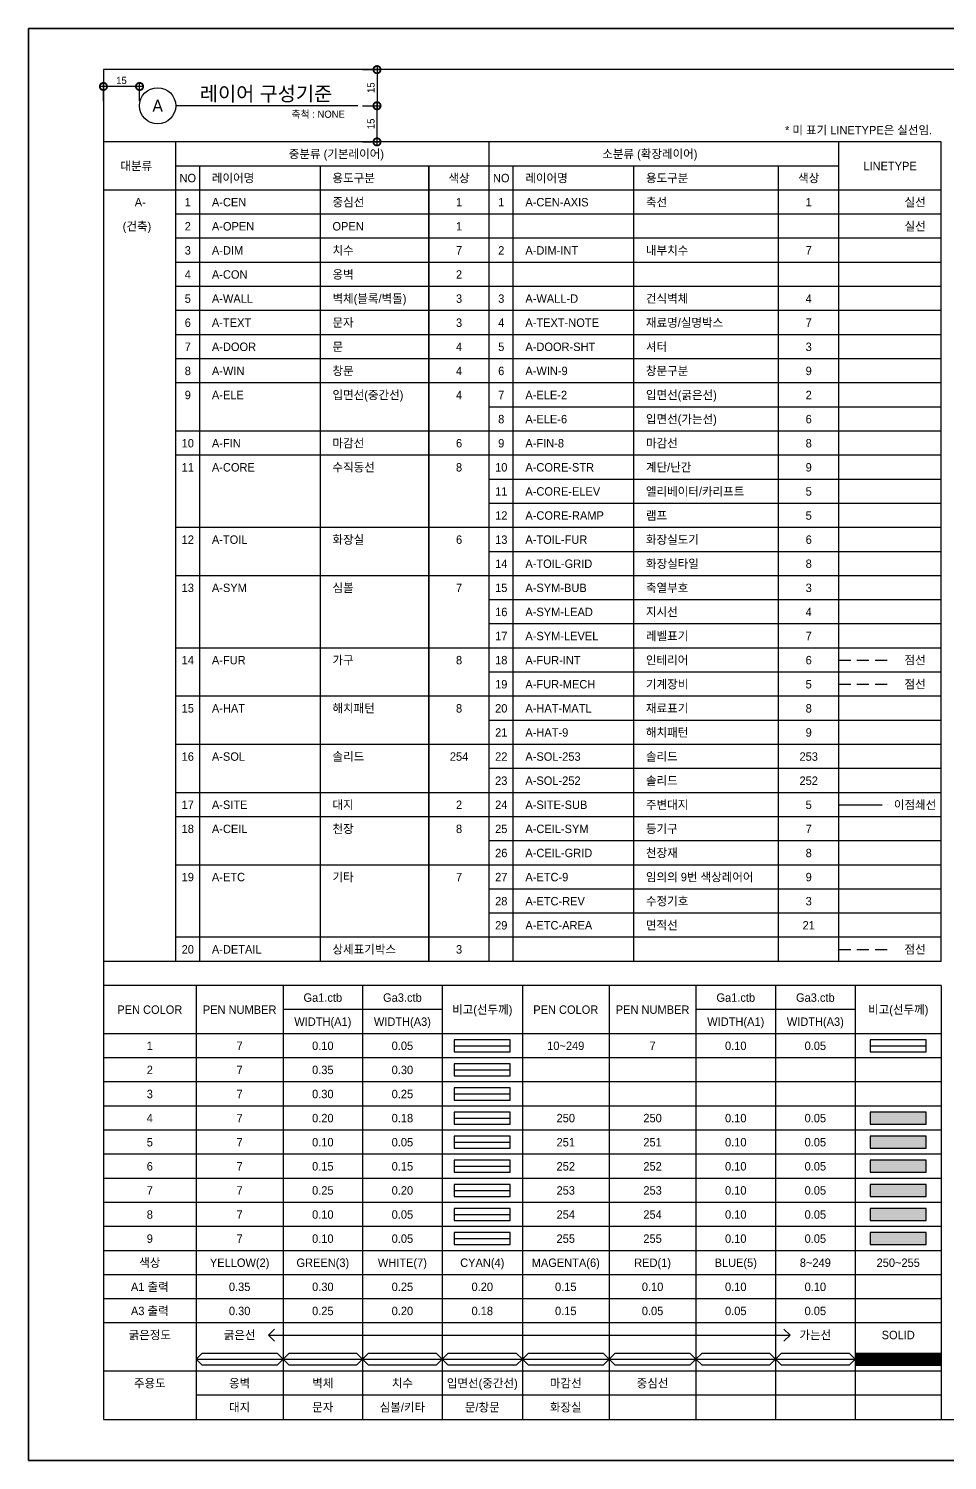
# Model space of a CAD drawing. Extents: x -430745 to 210250, y -41033 to 148500.
# Drawn here: x -84100 to -46000, y 0 to 59400 of the extents above; entities that cross this region are included whole.
import ezdxf
from ezdxf.enums import TextEntityAlignment as Align

# ---------------------------------------------------------------- set-up
doc = ezdxf.new("R2010")
doc.units = 0
doc.header["$LTSCALE"] = 250
doc.header["$MEASUREMENT"] = 0
doc.linetypes.add('ACAD_ISO05W100', pattern=[33, 24, -3, 0, -3, 0, -3])
doc.linetypes.add('ghid', pattern=[3, 2, -1])
doc.layers.get('0').update_dxf_attribs({"linetype": 'CONTINUOUS'})
doc.layers.get('Defpoints').update_dxf_attribs({"linetype": 'CONTINUOUS'})
for name, color, linetype in [('A-CEIL', 8, 'CONTINUOUS'), ('A-CEIL-GRID', 8, 'CONTINUOUS'), ('A-CEIL-SYM', 7, 'CONTINUOUS'), ('A-CEN', 1, 'CONTINUOUS'), ('A-CON', 2, 'CONTINUOUS'), ('A-CORE', 8, 'CONTINUOUS'), ('A-CORE-ELEV', 5, 'CONTINUOUS'), ('A-CORE-RAMP', 5, 'CONTINUOUS'), ('A-CORE-STR', 9, 'CONTINUOUS'), ('A-DETAIL', 3, 'ghid'), ('A-DIM', 7, 'CONTINUOUS'), ('A-DIM-INT', 7, 'CONTINUOUS'), ('A-DOOR', 4, 'CONTINUOUS'), ('A-DOOR-SHT', 3, 'CONTINUOUS'), ('A-ELE', 4, 'CONTINUOUS'), ('A-ELE-2', 2, 'CONTINUOUS'), ('A-ELE-6', 6, 'CONTINUOUS'), ('A-ETC', 7, 'CONTINUOUS'), ('A-ETC-9', 9, 'CONTINUOUS'), ('A-ETC-AREA', 21, 'CONTINUOUS'), ('A-ETC-REV', 3, 'CONTINUOUS'), ('A-FIN', 6, 'CONTINUOUS'), ('A-FIN-8', 8, 'CONTINUOUS'), ('A-FUR', 8, 'CONTINUOUS'), ('A-FUR-INT', 6, 'ghid'), ('A-FUR-MECH', 5, 'ghid'), ('A-HAT', 8, 'CONTINUOUS'), ('A-HAT-9', 9, 'CONTINUOUS'), ('A-HAT-MATL', 8, 'CONTINUOUS'), ('A-OPEN', 1, 'CONTINUOUS'), ('A-SITE', 2, 'ACAD_ISO05W100'), ('A-SITE-SUB', 5, 'CONTINUOUS'), ('A-SOL', 254, 'CONTINUOUS'), ('A-SOL-252', 252, 'CONTINUOUS'), ('A-SOL-253', 253, 'CONTINUOUS'), ('A-SYM', 7, 'CONTINUOUS'), ('A-SYM-BUB', 3, 'CONTINUOUS'), ('A-SYM-LEAD', 4, 'CONTINUOUS'), ('A-SYM-LEVEL', 7, 'CONTINUOUS'), ('A-TEXT', 3, 'CONTINUOUS'), ('A-TEXT-NOTE', 7, 'CONTINUOUS'), ('A-TOIL', 6, 'CONTINUOUS'), ('A-TOIL-FUR', 6, 'CONTINUOUS'), ('A-TOIL-GRID', 8, 'CONTINUOUS'), ('A-WALL', 3, 'CONTINUOUS'), ('A-WALL-D', 4, 'CONTINUOUS'), ('A-WIN', 4, 'CONTINUOUS'), ('A-WIN-9', 9, 'CONTINUOUS')]:
    doc.layers.add(name, color=color, linetype=linetype)
doc.layers.add('A-CEN-AXIS', color=1, linetype='CONTINUOUS', plot=False)
doc.layers.add('NOPLOT', color=193, linetype='CONTINUOUS', plot=False)
doc.styles.add('Gdim', font='')
doc.styles.add('Gtx', font='')
doc.styles.get('Gdim').set_extended_font_data('Dotum')
doc.styles.get('Gtx').set_extended_font_data('Dotum')
doc.dimstyles.new('Gdim100', dxfattribs={"dimscale": 100, "dimtxt": 3, "dimasz": 6, "dimexe": 1.5, "dimexo": 2, "dimgap": 1, "dimtad": 1, "dimdec": 0, "dimzin": 0, "dimdsep": 46, "dimtxsty": 'Gdim', "dimblk": 'DOTSMALL', "dimcen": 1.5, "dimdle": 1.5, "dimclrd": 1, "dimclre": 1, "dimclrt": 256, "dimazin": 0, "dimtfac": 1, "dimtdec": 0, "dimtix": 1, "dimtmove": 2, "dimatfit": 3, "dimldrblk": 'DOTSMALL', "dimfxl": 1.5, "dimtolj": 1, "dimtzin": 0, "dimlwd": -1, "dimlwe": -1, "dimarcsym": 0})

# ---------------------------------------------------------------- blocks, each defined once
blk = doc.blocks.new('_DotSmall')
at = {"color": 0, "linetype": 'ByBlock', "const_width": 0.5}
blk.add_lwpolyline([(-0.0625, 0, 1), (0.0625, 0, 1)], format="xyb", close=True, dxfattribs=at)
blk = doc.blocks.new('*D304')
at = {"layer": 'A-DIM', "color": 1, "transparency": 16777216}
for p, q in [((-81000, 56400), (-81000, 57150)), ((-79500, 56400), (-79500, 57150)), ((-79350, 57000), (-81150, 57000))]:
    blk.add_line(p, q, dxfattribs=at)
at = {"layer": 'Defpoints', "color": 0, "transparency": 16777216}
for p in [(-81000, 57000), (-81000, 56200), (-79500, 56200)]:
    blk.add_point(p, dxfattribs=at)
at = {"layer": 'A-DIM', "color": 1, "transparency": 16777216, "xscale": 600, "yscale": 600, "zscale": 600, "rotation": 180}
blk.add_blockref('_DotSmall', (-81000, 57000), dxfattribs=at)
at = {"layer": 'A-DIM', "color": 1, "transparency": 16777216, "xscale": 600, "yscale": 600, "zscale": 600}
blk.add_blockref('_DotSmall', (-79500, 57000), dxfattribs=at)
at = {"layer": 'A-DIM', "transparency": 16777216, "insert": (-80250, 57250), "char_height": 300, "attachment_point": 5, "style": 'Gdim'}
blk.add_mtext('\\A1;15', dxfattribs=at)
blk = doc.blocks.new('*D305')
at = {"layer": 'A-DIM', "color": 1, "transparency": 16777216}
for p, q in [((-70253, 56200), (-69503, 56200)), ((-69653, 54550), (-69653, 56350)), ((-70253, 54700), (-69503, 54700))]:
    blk.add_line(p, q, dxfattribs=at)
at = {"layer": 'Defpoints', "color": 0, "transparency": 16777216}
for p in [(-70453, 56200), (-69653, 56200), (-70453, 54700)]:
    blk.add_point(p, dxfattribs=at)
at = {"layer": 'A-DIM', "color": 1, "transparency": 16777216, "xscale": 600, "yscale": 600, "zscale": 600}
for p, rotation in [((-69653, 56200), 90), ((-69653, 54700), 270)]:
    blk.add_blockref('_DotSmall', p, dxfattribs=dict(at, rotation=rotation))
at = {"layer": 'A-DIM', "transparency": 16777216, "insert": (-69903, 55450), "char_height": 300, "attachment_point": 5, "rotation": 90, "style": 'Gdim'}
blk.add_mtext('\\A1;15', dxfattribs=at)
blk = doc.blocks.new('*D306')
at = {"layer": 'A-DIM', "color": 1, "transparency": 16777216}
for p, q in [((-70253, 57700), (-69503, 57700)), ((-69653, 57850), (-69653, 56050)), ((-70253, 56200), (-69503, 56200))]:
    blk.add_line(p, q, dxfattribs=at)
at = {"layer": 'Defpoints', "color": 0, "transparency": 16777216}
for p in [(-70453, 57700), (-70453, 56200), (-69653, 56200)]:
    blk.add_point(p, dxfattribs=at)
at = {"layer": 'A-DIM', "color": 1, "transparency": 16777216, "xscale": 600, "yscale": 600, "zscale": 600}
for p, rotation in [((-69653, 57700), 90), ((-69653, 56200), 270)]:
    blk.add_blockref('_DotSmall', p, dxfattribs=dict(at, rotation=rotation))
at = {"layer": 'A-DIM', "transparency": 16777216, "insert": (-69903, 56950), "char_height": 300, "attachment_point": 5, "rotation": 90, "style": 'Gdim'}
blk.add_mtext('\\A1;15', dxfattribs=at)

msp = doc.modelspace()

# ---------------------------------------------------------------- hatches: boundary and pattern name
at = {"layer": 'A-ETC'}
for color, points in [(250, [(-46875, 13950), (-46875, 14450), (-49200, 14450), (-49200, 13950)]), (251, [(-46875, 12950), (-46875, 13450), (-49200, 13450), (-49200, 12950)]), (252, [(-49200, 12450), (-49200, 11950), (-46875, 11950), (-46875, 12450)]), (253, [(-49200, 11450), (-49200, 10950), (-46875, 10950), (-46875, 11450)]), (254, [(-49200, 10450), (-49200, 9950), (-46875, 9950), (-46875, 10450)]), (255, [(-49200, 9450), (-49200, 8950), (-46875, 8950), (-46875, 9450)]), (250, [(-49825, 4450), (-49825, 3950), (-49229.2, 3950), (-49229.2, 4450)]), (251, [(-48633.3, 3950), (-48633.3, 4450), (-49229.2, 4450), (-49229.2, 3950)]), (252, [(-48037.5, 3950), (-48037.5, 4450), (-48633.3, 4450), (-48633.3, 3950)]), (253, [(-47441.7, 3950), (-47441.7, 4450), (-48037.5, 4450), (-48037.5, 3950)]), (254, [(-46845.8, 3950), (-46845.8, 4450), (-47441.7, 4450), (-47441.7, 3950)]), (255, [(-46250, 4450), (-46845.8, 4450), (-46845.8, 3950), (-46250, 3950)])]:
    msp.add_hatch(color=color, dxfattribs=at).paths.add_polyline_path(points)

# ---------------------------------------------------------------- linework, layer by layer
at = {"layer": 'A-DETAIL'}
msp.add_line((-50500, 21200), (-48375, 21200), dxfattribs=at)
at = {"layer": 'A-DIM'}
for p, q in [((-46250, 54700), (-81000, 54700)), ((-78000, 20700), (-78000, 54700)), ((-65000, 20700), (-65000, 54700)), ((-50500, 20700), (-50500, 54700)), ((-46250, 20700), (-46250, 54700)), ((-46250, 52700), (-81000, 52700)), ((-46250, 20700), (-81000, 20700)), ((-46250, 19700), (-81000, 19700)), ((-46250, 19700), (-46250, 1700)), ((-46250, 17700), (-81000, 17700))]:
    msp.add_line(p, q, dxfattribs=at)
at = {"layer": 'A-ELE'}
for p, q in [((-50500, 53700), (-78000, 53700)), ((-72000, 20700), (-72000, 53700)), ((-67500, 20700), (-67500, 53700)), ((-67500, 53700), (-67500, 20700)), ((-59000, 20700), (-59000, 53700)), ((-53000, 20700), (-53000, 53700)), ((-66950, 18700), (-73550, 18700)), ((-49825, 18700), (-56425, 18700))]:
    msp.add_line(p, q, dxfattribs=at)
at = {"layer": 'A-ETC', "color": 1}
for p, q in [((-66450, 17200), (-64125, 17200)), ((-60025, 5200), (-56425, 5200)), ((-60025, 4200), (-56425, 4200))]:
    msp.add_line(p, q, dxfattribs=at)
at = {"layer": 'A-ETC', "color": 10}
msp.add_line((-49200, 17200), (-46875, 17200), dxfattribs=at)
at = {"layer": 'A-ETC', "color": 2}
for p, q in [((-66450, 16200), (-64125, 16200)), ((-74150, 5200), (-73900, 5450)), ((-74150, 5200), (-73550, 5200)), ((-73900, 4950), (-74150, 5200)), ((-77150, 4200), (-73550, 4200))]:
    msp.add_line(p, q, dxfattribs=at)
at = {"layer": 'A-ETC', "color": 3}
for p, q in [((-66450, 15200), (-64125, 15200)), ((-73550, 5200), (-70250, 5200)), ((-73550, 4200), (-70250, 4200))]:
    msp.add_line(p, q, dxfattribs=at)
at = {"layer": 'A-ETC', "color": 4}
for p, q in [((-66450, 14200), (-64125, 14200)), ((-66950, 5200), (-63625, 5200)), ((-66950, 4200), (-63625, 4200))]:
    msp.add_line(p, q, dxfattribs=at)
at = {"layer": 'A-ETC', "color": 5}
for p, q in [((-66450, 13200), (-64125, 13200)), ((-56425, 5200), (-53125, 5200)), ((-56425, 4200), (-53125, 4200))]:
    msp.add_line(p, q, dxfattribs=at)
at = {"layer": 'A-ETC', "color": 6}
for p, q in [((-66450, 12200), (-64125, 12200)), ((-63625, 5200), (-60025, 5200)), ((-63625, 4200), (-60025, 4200))]:
    msp.add_line(p, q, dxfattribs=at)
at = {"layer": 'A-ETC', "color": 7}
for p, q in [((-66450, 11200), (-64125, 11200)), ((-70250, 5200), (-66950, 5200)), ((-70250, 4200), (-66950, 4200))]:
    msp.add_line(p, q, dxfattribs=at)
at = {"layer": 'A-ETC', "color": 8}
for p, q in [((-66450, 10200), (-64125, 10200)), ((-52775, 5450), (-52525, 5200)), ((-53125, 5200), (-52525, 5200)), ((-52525, 5200), (-52775, 4950)), ((-53125, 4200), (-49825, 4200))]:
    msp.add_line(p, q, dxfattribs=at)
at = {"layer": 'A-ETC', "color": 9}
msp.add_line((-66450, 9200), (-64125, 9200), dxfattribs=at)
at = {"layer": 'A-ETC'}
for p, q in [((-49825, 4450), (-46250, 4450)), ((-49825, 3950), (-46250, 3950))]:
    msp.add_line(p, q, dxfattribs=at)
at = {"layer": 'A-ETC', "color": 1}
for points in [[(-66450, 16950), (-64125, 16950), (-64125, 17450), (-66450, 17450)], [(-59775, 4450), (-56675, 4450), (-56425, 4200), (-56675, 3950), (-59775, 3950), (-60025, 4200)]]:
    msp.add_lwpolyline(points, close=True, dxfattribs=at)
at = {"layer": 'A-ETC', "color": 10}
msp.add_lwpolyline([(-49200, 16950), (-46875, 16950), (-46875, 17450), (-49200, 17450)], close=True, dxfattribs=at)
at = {"layer": 'A-ETC', "color": 2}
for points in [[(-66450, 15950), (-64125, 15950), (-64125, 16450), (-66450, 16450)], [(-76900, 4450), (-73800, 4450), (-73550, 4200), (-73800, 3950), (-76900, 3950), (-77150, 4200)]]:
    msp.add_lwpolyline(points, close=True, dxfattribs=at)
at = {"layer": 'A-ETC', "color": 3}
for points in [[(-66450, 14950), (-64125, 14950), (-64125, 15450), (-66450, 15450)], [(-73300, 4450), (-70500, 4450), (-70250, 4200), (-70500, 3950), (-73300, 3950), (-73550, 4200)]]:
    msp.add_lwpolyline(points, close=True, dxfattribs=at)
at = {"layer": 'A-ETC', "color": 4}
for points in [[(-66450, 13950), (-64125, 13950), (-64125, 14450), (-66450, 14450)], [(-66700, 4450), (-63875, 4450), (-63625, 4200), (-63875, 3950), (-66700, 3950), (-66950, 4200)]]:
    msp.add_lwpolyline(points, close=True, dxfattribs=at)
at = {"layer": 'A-ETC', "color": 9}
for points in [[(-49200, 13950), (-46875, 13950), (-46875, 14450), (-49200, 14450)], [(-49200, 12950), (-46875, 12950), (-46875, 13450), (-49200, 13450)], [(-49200, 11950), (-46875, 11950), (-46875, 12450), (-49200, 12450)], [(-49200, 10950), (-46875, 10950), (-46875, 11450), (-49200, 11450)], [(-49200, 9950), (-46875, 9950), (-46875, 10450), (-49200, 10450)], [(-66450, 8950), (-64125, 8950), (-64125, 9450), (-66450, 9450)], [(-49200, 8950), (-46875, 8950), (-46875, 9450), (-49200, 9450)]]:
    msp.add_lwpolyline(points, close=True, dxfattribs=at)
at = {"layer": 'A-ETC', "color": 5}
for points in [[(-66450, 12950), (-64125, 12950), (-64125, 13450), (-66450, 13450)], [(-56175, 4450), (-53375, 4450), (-53125, 4200), (-53375, 3950), (-56175, 3950), (-56425, 4200)]]:
    msp.add_lwpolyline(points, close=True, dxfattribs=at)
at = {"layer": 'A-ETC', "color": 6}
for points in [[(-66450, 11950), (-64125, 11950), (-64125, 12450), (-66450, 12450)], [(-63375, 4450), (-60275, 4450), (-60025, 4200), (-60275, 3950), (-63375, 3950), (-63625, 4200)]]:
    msp.add_lwpolyline(points, close=True, dxfattribs=at)
at = {"layer": 'A-ETC', "color": 7}
for points in [[(-66450, 10950), (-64125, 10950), (-64125, 11450), (-66450, 11450)], [(-70000, 4450), (-67200, 4450), (-66950, 4200), (-67200, 3950), (-70000, 3950), (-70250, 4200)]]:
    msp.add_lwpolyline(points, close=True, dxfattribs=at)
at = {"layer": 'A-ETC', "color": 8}
for points in [[(-66450, 9950), (-64125, 9950), (-64125, 10450), (-66450, 10450)], [(-52875, 4450), (-50075, 4450), (-49825, 4200), (-50075, 3950), (-52875, 3950), (-53125, 4200)]]:
    msp.add_lwpolyline(points, close=True, dxfattribs=at)
at = {"layer": 'A-ETC-9'}
for p, q in [((-77000, 20700), (-77000, 53700)), ((-64000, 20700), (-64000, 53700)), ((-46250, 51700), (-78000, 51700)), ((-46250, 50700), (-78000, 50700)), ((-46250, 49700), (-78000, 49700)), ((-46250, 48700), (-78000, 48700)), ((-46250, 47700), (-78000, 47700)), ((-46250, 46700), (-78000, 46700)), ((-46250, 45700), (-78000, 45700)), ((-46250, 44700), (-78000, 44700)), ((-46250, 43700), (-65000, 43700)), ((-46250, 42700), (-78000, 42700)), ((-46250, 41700), (-78000, 41700)), ((-46250, 40700), (-65000, 40700)), ((-46250, 39700), (-65000, 39700)), ((-46250, 38700), (-78000, 38700)), ((-46250, 37700), (-65000, 37700)), ((-46250, 36700), (-78000, 36700)), ((-46250, 35700), (-65000, 35700)), ((-46250, 34700), (-65000, 34700)), ((-46250, 33700), (-78000, 33700)), ((-46250, 32700), (-65000, 32700)), ((-46250, 31700), (-78000, 31700)), ((-46250, 30700), (-65000, 30700)), ((-46250, 29700), (-78000, 29700)), ((-46250, 28700), (-65000, 28700)), ((-46250, 27700), (-78000, 27700)), ((-46250, 26700), (-78000, 26700)), ((-46250, 25700), (-65000, 25700)), ((-46250, 24700), (-78000, 24700)), ((-46250, 23700), (-65000, 23700)), ((-46250, 22700), (-65000, 22700)), ((-46250, 21700), (-78000, 21700)), ((-77150, 19700), (-77150, 8700)), ((-73550, 19700), (-73550, 8700)), ((-70250, 19700), (-70250, 8700)), ((-66950, 19700), (-66950, 8700)), ((-60025, 19700), (-60025, 8700)), ((-56425, 19700), (-56425, 8700)), ((-53125, 19700), (-53125, 8700)), ((-49825, 19700), (-49825, 8700)), ((-46250, 16700), (-81000, 16700)), ((-46250, 15700), (-81000, 15700)), ((-46250, 14700), (-81000, 14700)), ((-46250, 13700), (-81000, 13700)), ((-46250, 12700), (-81000, 12700)), ((-46250, 11700), (-81000, 11700)), ((-46250, 10700), (-81000, 10700)), ((-46250, 9700), (-81000, 9700)), ((-77150, 8700), (-77150, 1700)), ((-73550, 8700), (-73550, 1700)), ((-70250, 8700), (-70250, 1700)), ((-66950, 8700), (-66950, 1700)), ((-63625, 8700), (-63625, 1700)), ((-60025, 8700), (-60025, 1700)), ((-56425, 8700), (-56425, 1700)), ((-53125, 8700), (-53125, 1700)), ((-49825, 8700), (-49825, 1700)), ((-46250, 7700), (-81000, 7700)), ((-46250, 6700), (-81000, 6700)), ((-46250, 5700), (-81000, 5700)), ((-49229.2, 4450), (-49229.2, 3950)), ((-48633.3, 4450), (-48633.3, 3950)), ((-48037.5, 4450), (-48037.5, 3950)), ((-47441.7, 4450), (-47441.7, 3950)), ((-46845.8, 4450), (-46845.8, 3950)), ((-46250, 3700), (-81000, 3700)), ((-46250, 2700), (-77150, 2700))]:
    msp.add_line(p, q, dxfattribs=at)
at = {"layer": 'A-FUR-INT'}
msp.add_line((-50500, 33200), (-48375, 33200), dxfattribs=at)
at = {"layer": 'A-FUR-MECH'}
msp.add_line((-50500, 32200), (-48375, 32200), dxfattribs=at)
at = {"layer": 'A-SITE', "ltscale": 0.3}
msp.add_line((-50500, 27200), (-48375, 27200), dxfattribs=at)
at = {"layer": 'A-SYM'}
msp.add_line((-70453.1, 56200), (-78000, 56200), dxfattribs=at)
msp.add_circle((-78750, 56200), 750, dxfattribs=at)
at = {"layer": 'A-WALL'}
for p, q in [((-63625, 19700), (-63625, 8700)), ((-46250, 8700), (-81000, 8700))]:
    msp.add_line(p, q, dxfattribs=at)
at = {"layer": 'NOPLOT'}
for points in [[(-84100, 0), (0, 0), (0, 59400), (-84100, 59400)], [(-84100, 59400), (0, 59400), (0, 0), (-84100, 0)], [(-81000, 1700), (-1700, 1700), (-1700, 57700), (-81000, 57700)]]:
    msp.add_lwpolyline(points, close=True, dxfattribs=at)

# ---------------------------------------------------------------- texts
at = {"layer": 'A-CEIL', "style": 'Gtx'}
for s, p in [('A-CEIL', (-76500, 26025)), ('천장', (-71500, 26025))]:
    msp.add_text(s, height=350, dxfattribs=at).set_placement(p)
msp.add_text('8', height=350, dxfattribs=at).set_placement((-66250, 26025), align=Align.CENTER)
at = {"layer": 'A-CEIL-GRID', "style": 'Gtx'}
for s, p in [('A-CEIL-GRID', (-63500, 25025)), ('천장재', (-58500, 25025))]:
    msp.add_text(s, height=350, dxfattribs=at).set_placement(p)
msp.add_text('8', height=350, dxfattribs=at).set_placement((-51750, 25025), align=Align.CENTER)
at = {"layer": 'A-CEIL-SYM', "style": 'Gtx'}
for s, p in [('A-CEIL-SYM', (-63500, 26025)), ('등기구', (-58500, 26025))]:
    msp.add_text(s, height=350, dxfattribs=at).set_placement(p)
msp.add_text('7', height=350, dxfattribs=at).set_placement((-51750, 26025), align=Align.CENTER)
at = {"layer": 'A-CEN', "style": 'Gtx'}
for s, p in [('A-CEN', (-76500, 52025)), ('중심선', (-71500, 52025))]:
    msp.add_text(s, height=350, dxfattribs=at).set_placement(p)
msp.add_text('1', height=350, dxfattribs=at).set_placement((-66250, 52025), align=Align.CENTER)
at = {"layer": 'A-CEN-AXIS', "style": 'Gtx'}
for s, p in [('A-CEN-AXIS', (-63500, 52025)), ('축선', (-58500, 52025))]:
    msp.add_text(s, height=350, dxfattribs=at).set_placement(p)
msp.add_text('1', height=350, dxfattribs=at).set_placement((-51750, 52025), align=Align.CENTER)
at = {"layer": 'A-CON', "style": 'Gtx'}
for s, p in [('A-CON', (-76500, 49025)), ('옹벽', (-71500, 49025))]:
    msp.add_text(s, height=350, dxfattribs=at).set_placement(p)
msp.add_text('2', height=350, dxfattribs=at).set_placement((-66250, 49025), align=Align.CENTER)
at = {"layer": 'A-CORE', "style": 'Gtx'}
for s, p in [('A-CORE', (-76500, 41025)), ('수직동선', (-71500, 41025))]:
    msp.add_text(s, height=350, dxfattribs=at).set_placement(p)
msp.add_text('8', height=350, dxfattribs=at).set_placement((-66250, 41025), align=Align.CENTER)
at = {"layer": 'A-CORE-ELEV', "style": 'Gtx'}
for s, p in [('엘리베이터/카리프트', (-58500, 40025)), ('A-CORE-ELEV', (-63500, 40025))]:
    msp.add_text(s, height=350, dxfattribs=at).set_placement(p)
msp.add_text('5', height=350, dxfattribs=at).set_placement((-51750, 40025), align=Align.CENTER)
at = {"layer": 'A-CORE-RAMP', "style": 'Gtx'}
for s, p in [('A-CORE-RAMP', (-63500, 39025)), ('램프', (-58500, 39025))]:
    msp.add_text(s, height=350, dxfattribs=at).set_placement(p)
msp.add_text('5', height=350, dxfattribs=at).set_placement((-51750, 39025), align=Align.CENTER)
at = {"layer": 'A-CORE-STR', "style": 'Gtx'}
for s, p in [('A-CORE-STR', (-63500, 41025)), ('계단/난간', (-58500, 41025))]:
    msp.add_text(s, height=350, dxfattribs=at).set_placement(p)
msp.add_text('9', height=350, dxfattribs=at).set_placement((-51750, 41025), align=Align.CENTER)
at = {"layer": 'A-DETAIL', "style": 'Gtx'}
for s, p in [('상세표기박스', (-71500, 21025)), ('A-DETAIL', (-76500, 21025))]:
    msp.add_text(s, height=350, dxfattribs=at).set_placement(p)
msp.add_text('3', height=350, dxfattribs=at).set_placement((-66250, 21025), align=Align.CENTER)
at = {"layer": 'A-DIM', "style": 'Gtx'}
for s, p in [('A-DIM', (-76500, 50025)), ('치수', (-71500, 50025))]:
    msp.add_text(s, height=350, dxfattribs=at).set_placement(p)
msp.add_text('7', height=350, dxfattribs=at).set_placement((-66250, 50025), align=Align.CENTER)
at = {"layer": 'A-DIM-INT', "style": 'Gtx'}
for s, p in [('A-DIM-INT', (-63500, 50025)), ('내부치수', (-58500, 50025))]:
    msp.add_text(s, height=350, dxfattribs=at).set_placement(p)
msp.add_text('7', height=350, dxfattribs=at).set_placement((-51750, 50025), align=Align.CENTER)
at = {"layer": 'A-DOOR', "style": 'Gtx'}
for s, p in [('A-DOOR', (-76500, 46025)), ('문', (-71500, 46025))]:
    msp.add_text(s, height=350, dxfattribs=at).set_placement(p)
msp.add_text('4', height=350, dxfattribs=at).set_placement((-66250, 46025), align=Align.CENTER)
at = {"layer": 'A-DOOR-SHT', "style": 'Gtx'}
for s, p in [('A-DOOR-SHT', (-63500, 46025)), ('셔터', (-58500, 46025))]:
    msp.add_text(s, height=350, dxfattribs=at).set_placement(p)
msp.add_text('3', height=350, dxfattribs=at).set_placement((-51750, 46025), align=Align.CENTER)
at = {"layer": 'A-ELE', "style": 'Gtx'}
for s, p in [('A-ELE', (-76500, 44025)), ('입면선(중간선)', (-71500, 44025))]:
    msp.add_text(s, height=350, dxfattribs=at).set_placement(p)
msp.add_text('4', height=350, dxfattribs=at).set_placement((-66250, 44025), align=Align.CENTER)
at = {"layer": 'A-ELE-2', "style": 'Gtx'}
for s, p in [('A-ELE-2', (-63500, 44025)), ('입면선(굵은선)', (-58500, 44025))]:
    msp.add_text(s, height=350, dxfattribs=at).set_placement(p)
msp.add_text('2', height=350, dxfattribs=at).set_placement((-51750, 44025), align=Align.CENTER)
at = {"layer": 'A-ELE-6', "style": 'Gtx'}
for s, p in [('A-ELE-6', (-63500, 43025)), ('입면선(가는선)', (-58500, 43025))]:
    msp.add_text(s, height=350, dxfattribs=at).set_placement(p)
msp.add_text('6', height=350, dxfattribs=at).set_placement((-51750, 43025), align=Align.CENTER)
at = {"layer": 'A-ETC', "style": 'Gtx'}
for s, p in [('A-', (-79700, 52025)), ('(건축)', (-80200, 51025)), ('A-ETC', (-76500, 24025)), ('기타', (-71500, 24025))]:
    msp.add_text(s, height=350, dxfattribs=at).set_placement(p)
for s, p in [('1', (-77500, 52025)), ('1', (-64500, 52025)), ('실선', (-47339.3, 52025)), ('2', (-77500, 51025)), ('실선', (-47339.3, 51025)), ('3', (-77500, 50025)), ('2', (-64500, 50025)), ('4', (-77500, 49025)), ('5', (-77500, 48025)), ('3', (-64500, 48025)), ('6', (-77500, 47025)), ('4', (-64500, 47025)), ('7', (-77500, 46025)), ('5', (-64500, 46025)), ('8', (-77500, 45025)), ('6', (-64500, 45025)), ('9', (-77500, 44025)), ('7', (-64500, 44025)), ('8', (-64500, 43025)), ('10', (-77500, 42025)), ('9', (-64500, 42025)), ('11', (-77500, 41025)), ('10', (-64500, 41025)), ('11', (-64500, 40025)), ('12', (-64500, 39025)), ('12', (-77500, 38025)), ('13', (-64500, 38025)), ('14', (-64500, 37025)), ('13', (-77500, 36025)), ('15', (-64500, 36025)), ('16', (-64500, 35025)), ('17', (-64500, 34025)), ('14', (-77500, 33025)), ('18', (-64500, 33025)), ('점선', (-47339.3, 33025)), ('19', (-64500, 32025)), ('점선', (-47339.3, 32025)), ('15', (-77500, 31025)), ('20', (-64500, 31025)), ('21', (-64500, 30025)), ('16', (-77500, 29025)), ('22', (-64500, 29025)), ('23', (-64500, 28025)), ('17', (-77500, 27025)), ('24', (-64500, 27025)), ('이점쇄선', (-47339.3, 27025)), ('18', (-77500, 26025)), ('25', (-64500, 26025)), ('26', (-64500, 25025)), ('19', (-77500, 24025)), ('7', (-66250, 24025)), ('27', (-64500, 24025)), ('28', (-64500, 23025)), ('29', (-64500, 22025)), ('점선', (-47339.3, 21025)), ('20', (-77500, 21025)), ('1', (-79075, 17025)), ('7', (-75350, 17025)), ('0.10', (-71900, 17025)), ('0.05', (-68600, 17025)), ('10~249', (-61825, 17025)), ('7', (-58225, 17025)), ('0.10', (-54775, 17025)), ('0.05', (-51475, 17025)), ('2', (-79075, 16025)), ('7', (-75350, 16025)), ('0.35', (-71900, 16025)), ('0.30', (-68600, 16025)), ('3', (-79075, 15025)), ('7', (-75350, 15025)), ('0.30', (-71900, 15025)), ('0.25', (-68600, 15025)), ('4', (-79075, 14025)), ('7', (-75350, 14025)), ('0.20', (-71900, 14025)), ('0.18', (-68600, 14025)), ('250', (-61825, 14025)), ('250', (-58225, 14025)), ('0.10', (-54775, 14025)), ('0.05', (-51475, 14025)), ('5', (-79075, 13025)), ('7', (-75350, 13025)), ('0.10', (-71900, 13025)), ('0.05', (-68600, 13025)), ('251', (-61825, 13025)), ('251', (-58225, 13025)), ('0.10', (-54775, 13025)), ('0.05', (-51475, 13025)), ('6', (-79075, 12025)), ('7', (-75350, 12025)), ('0.15', (-71900, 12025)), ('0.15', (-68600, 12025)), ('252', (-61825, 12025)), ('252', (-58225, 12025)), ('0.10', (-54775, 12025)), ('0.05', (-51475, 12025)), ('7', (-79075, 11025)), ('7', (-75350, 11025)), ('0.25', (-71900, 11025)), ('0.20', (-68600, 11025)), ('253', (-61825, 11025)), ('253', (-58225, 11025)), ('0.10', (-54775, 11025)), ('0.05', (-51475, 11025)), ('8', (-79075, 10025)), ('7', (-75350, 10025)), ('0.10', (-71900, 10025)), ('0.05', (-68600, 10025)), ('254', (-61825, 10025)), ('254', (-58225, 10025)), ('0.10', (-54775, 10025)), ('0.05', (-51475, 10025)), ('9', (-79075, 9025)), ('7', (-75350, 9025)), ('0.10', (-71900, 9025)), ('0.05', (-68600, 9025)), ('255', (-61825, 9025)), ('255', (-58225, 9025)), ('0.10', (-54775, 9025)), ('0.05', (-51475, 9025)), ('색상', (-79075, 8025)), ('YELLOW(2)', (-75350, 8025)), ('GREEN(3)', (-71900, 8025)), ('WHITE(7)', (-68600, 8025)), ('CYAN(4)', (-65287.5, 8025)), ('MAGENTA(6)', (-61825, 8025)), ('RED(1)', (-58225, 8025)), ('BLUE(5)', (-54775, 8025)), ('8~249', (-51475, 8025)), ('250~255', (-48037.5, 8025)), ('A1 출력', (-79075, 7025)), ('0.35', (-75350, 7025)), ('0.30', (-71900, 7025)), ('0.25', (-68600, 7025)), ('0.20', (-65287.5, 7025)), ('0.15', (-61825, 7025)), ('0.10', (-58225, 7025)), ('0.10', (-54775, 7025)), ('0.10', (-51475, 7025)), ('A3 출력', (-79075, 6025)), ('0.30', (-75350, 6025)), ('0.25', (-71900, 6025)), ('0.20', (-68600, 6025)), ('0.18', (-65287.5, 6025)), ('0.15', (-61825, 6025)), ('0.05', (-58225, 6025)), ('0.05', (-54775, 6025)), ('0.05', (-51475, 6025)), ('굵은정도', (-79075, 5025)), ('굵은선', (-75350, 5025)), ('가는선', (-51475, 5025)), ('SOLID', (-48037.5, 5025)), ('주용도', (-79075, 3025)), ('옹벽', (-75350, 3025)), ('벽체', (-71900, 3025)), ('치수', (-68600, 3025)), ('입면선(중간선)', (-65287.5, 3025)), ('마감선', (-61825, 3025)), ('중심선', (-58225, 3025)), ('대지', (-75350, 2025)), ('문자', (-71900, 2025)), ('심볼/키타', (-68600, 2025)), ('문/창문', (-65287.5, 2025)), ('화장실', (-61825, 2025))]:
    msp.add_text(s, height=350, dxfattribs=at).set_placement(p, align=Align.CENTER)
at = {"layer": 'A-ETC-9', "style": 'Gtx'}
for s, p in [('A-ETC-9', (-63500, 24025)), ('임의의 9번 색상레어어', (-58500, 24025))]:
    msp.add_text(s, height=350, dxfattribs=at).set_placement(p)
msp.add_text('9', height=350, dxfattribs=at).set_placement((-51750, 24025), align=Align.CENTER)
at = {"layer": 'A-ETC-AREA', "style": 'Gtx'}
for s, p in [('A-ETC-AREA', (-63500, 22025)), ('면적선', (-58500, 22025))]:
    msp.add_text(s, height=350, dxfattribs=at).set_placement(p)
msp.add_text('21', height=350, dxfattribs=at).set_placement((-51750, 22025), align=Align.CENTER)
at = {"layer": 'A-ETC-REV', "style": 'Gtx'}
for s, p in [('A-ETC-REV', (-63500, 23025)), ('수정기호', (-58500, 23025))]:
    msp.add_text(s, height=350, dxfattribs=at).set_placement(p)
msp.add_text('3', height=350, dxfattribs=at).set_placement((-51750, 23025), align=Align.CENTER)
at = {"layer": 'A-FIN', "style": 'Gtx'}
for s, p in [('A-FIN', (-76500, 42025)), ('마감선', (-71500, 42025))]:
    msp.add_text(s, height=350, dxfattribs=at).set_placement(p)
msp.add_text('6', height=350, dxfattribs=at).set_placement((-66250, 42025), align=Align.CENTER)
at = {"layer": 'A-FIN-8', "style": 'Gtx'}
for s, p in [('A-FIN-8', (-63500, 42025)), ('마감선', (-58500, 42025))]:
    msp.add_text(s, height=350, dxfattribs=at).set_placement(p)
msp.add_text('8', height=350, dxfattribs=at).set_placement((-51750, 42025), align=Align.CENTER)
at = {"layer": 'A-FUR', "style": 'Gtx'}
for s, p in [('A-FUR', (-76500, 33025)), ('가구', (-71500, 33025))]:
    msp.add_text(s, height=350, dxfattribs=at).set_placement(p)
msp.add_text('8', height=350, dxfattribs=at).set_placement((-66250, 33025), align=Align.CENTER)
at = {"layer": 'A-FUR-INT', "style": 'Gtx'}
for s, p in [('A-FUR-INT', (-63500, 33025)), ('인테리어', (-58500, 33025))]:
    msp.add_text(s, height=350, dxfattribs=at).set_placement(p)
msp.add_text('6', height=350, dxfattribs=at).set_placement((-51750, 33025), align=Align.CENTER)
at = {"layer": 'A-FUR-MECH', "style": 'Gtx'}
for s, p in [('A-FUR-MECH', (-63500, 32025)), ('기계장비', (-58500, 32025))]:
    msp.add_text(s, height=350, dxfattribs=at).set_placement(p)
msp.add_text('5', height=350, dxfattribs=at).set_placement((-51750, 32025), align=Align.CENTER)
at = {"layer": 'A-HAT', "style": 'Gtx'}
for s, p in [('A-HAT', (-76500, 31025)), ('해치패턴', (-71500, 31025))]:
    msp.add_text(s, height=350, dxfattribs=at).set_placement(p)
msp.add_text('8', height=350, dxfattribs=at).set_placement((-66250, 31025), align=Align.CENTER)
at = {"layer": 'A-HAT-9', "style": 'Gtx'}
for s, p in [('A-HAT-9', (-63500, 30025)), ('해치패턴', (-58500, 30025))]:
    msp.add_text(s, height=350, dxfattribs=at).set_placement(p)
msp.add_text('9', height=350, dxfattribs=at).set_placement((-51750, 30025), align=Align.CENTER)
at = {"layer": 'A-HAT-MATL', "style": 'Gtx'}
for s, p in [('A-HAT-MATL', (-63500, 31025)), ('재료표기', (-58500, 31025))]:
    msp.add_text(s, height=350, dxfattribs=at).set_placement(p)
msp.add_text('8', height=350, dxfattribs=at).set_placement((-51750, 31025), align=Align.CENTER)
at = {"layer": 'A-OPEN', "style": 'Gtx'}
for s, p in [('A-OPEN', (-76500, 51025)), ('OPEN', (-71500, 51025))]:
    msp.add_text(s, height=350, dxfattribs=at).set_placement(p)
msp.add_text('1', height=350, dxfattribs=at).set_placement((-66250, 51025), align=Align.CENTER)
at = {"layer": 'A-SITE', "style": 'Gtx'}
for s, p in [('A-SITE', (-76500, 27025)), ('대지', (-71500, 27025))]:
    msp.add_text(s, height=350, dxfattribs=at).set_placement(p)
msp.add_text('2', height=350, dxfattribs=at).set_placement((-66250, 27025), align=Align.CENTER)
at = {"layer": 'A-SITE-SUB', "style": 'Gtx'}
for s, p in [('A-SITE-SUB', (-63500, 27025)), ('주변대지', (-58500, 27025))]:
    msp.add_text(s, height=350, dxfattribs=at).set_placement(p)
msp.add_text('5', height=350, dxfattribs=at).set_placement((-51750, 27025), align=Align.CENTER)
at = {"layer": 'A-SOL', "style": 'Gtx'}
for s, p in [('A-SOL', (-76500, 29025)), ('솔리드', (-71500, 29025))]:
    msp.add_text(s, height=350, dxfattribs=at).set_placement(p)
msp.add_text('254', height=350, dxfattribs=at).set_placement((-66250, 29025), align=Align.CENTER)
at = {"layer": 'A-SOL-252', "style": 'Gtx'}
for s, p in [('A-SOL-252', (-63500, 28025)), ('솔리드', (-58500, 28025))]:
    msp.add_text(s, height=350, dxfattribs=at).set_placement(p)
msp.add_text('252', height=350, dxfattribs=at).set_placement((-51750, 28025), align=Align.CENTER)
at = {"layer": 'A-SOL-253', "style": 'Gtx'}
for s, p in [('A-SOL-253', (-63500, 29025)), ('솔리드', (-58500, 29025))]:
    msp.add_text(s, height=350, dxfattribs=at).set_placement(p)
msp.add_text('253', height=350, dxfattribs=at).set_placement((-51750, 29025), align=Align.CENTER)
at = {"layer": 'A-SYM', "color": 2, "style": 'Gtx'}
msp.add_text('레이어 구성기준', height=600, dxfattribs=at).set_placement((-77000, 56400))
at = {"layer": 'A-SYM', "color": 3, "style": 'Gtx'}
msp.add_text('A', height=500, dxfattribs=at).set_placement((-78750, 56200), align=Align.MIDDLE)
at = {"layer": 'A-SYM', "style": 'Gtx'}
msp.add_text('축척 : NONE', height=300, dxfattribs=at).set_placement((-70987.1, 55700), align=Align.RIGHT)
for s, p in [('A-SYM', (-76500, 36025)), ('심볼', (-71500, 36025))]:
    msp.add_text(s, height=350, dxfattribs=at).set_placement(p)
msp.add_text('7', height=350, dxfattribs=at).set_placement((-66250, 36025), align=Align.CENTER)
at = {"layer": 'A-SYM-BUB', "style": 'Gtx'}
for s, p in [('A-SYM-BUB', (-63500, 36025)), ('축열부호', (-58500, 36025))]:
    msp.add_text(s, height=350, dxfattribs=at).set_placement(p)
msp.add_text('3', height=350, dxfattribs=at).set_placement((-51750, 36025), align=Align.CENTER)
at = {"layer": 'A-SYM-LEAD', "style": 'Gtx'}
for s, p in [('A-SYM-LEAD', (-63500, 35025)), ('지시선', (-58500, 35025))]:
    msp.add_text(s, height=350, dxfattribs=at).set_placement(p)
msp.add_text('4', height=350, dxfattribs=at).set_placement((-51750, 35025), align=Align.CENTER)
at = {"layer": 'A-SYM-LEVEL', "style": 'Gtx'}
for s, p in [('A-SYM-LEVEL', (-63500, 34025)), ('레벨표기', (-58500, 34025))]:
    msp.add_text(s, height=350, dxfattribs=at).set_placement(p)
msp.add_text('7', height=350, dxfattribs=at).set_placement((-51750, 34025), align=Align.CENTER)
at = {"layer": 'A-TEXT', "color": 2, "style": 'Gtx'}
msp.add_text('* 미 표기 LINETYPE은 실선임.', height=350, dxfattribs=at).set_placement((-49681.5, 55013.5), align=Align.CENTER)
at = {"layer": 'A-TEXT', "style": 'Gtx'}
for s, p in [('중분류 (기본레이어)', (-73310.2, 54025)), ('소분류 (확장레이어)', (-60310.2, 54025)), ('대분류', (-80297.1, 53525)), ('레이어명', (-76500, 53025)), ('용도구분', (-71500, 53025)), ('레이어명', (-63500, 53025)), ('용도구분', (-58500, 53025)), ('A-TEXT', (-76500, 47025)), ('문자', (-71500, 47025))]:
    msp.add_text(s, height=350, dxfattribs=at).set_placement(p)
for s, p in [('LINETYPE', (-48375, 53525)), ('NO', (-77500, 53025)), ('색상', (-66250, 53025)), ('NO', (-64500, 53025)), ('색상', (-51750, 53025)), ('3', (-66250, 47025)), ('Ga1.ctb', (-71900, 19025)), ('Ga3.ctb', (-68600, 19025)), ('Ga1.ctb', (-54775, 19025)), ('Ga3.ctb', (-51475, 19025)), ('PEN COLOR', (-79075, 18525)), ('PEN NUMBER', (-75350, 18525)), ('비고(선두께)', (-65287.5, 18525)), ('PEN COLOR', (-61825, 18525)), ('PEN NUMBER', (-58225, 18525)), ('비고(선두께)', (-48037.5, 18525)), ('WIDTH(A1)', (-71900, 18025)), ('WIDTH(A3)', (-68600, 18025)), ('WIDTH(A1)', (-54775, 18025)), ('WIDTH(A3)', (-51475, 18025))]:
    msp.add_text(s, height=350, dxfattribs=at).set_placement(p, align=Align.CENTER)
at = {"layer": 'A-TEXT-NOTE', "style": 'Gtx'}
for s, p in [('A-TEXT-NOTE', (-63500, 47025)), ('재료명/실명박스', (-58500, 47025))]:
    msp.add_text(s, height=350, dxfattribs=at).set_placement(p)
msp.add_text('7', height=350, dxfattribs=at).set_placement((-51750, 47025), align=Align.CENTER)
at = {"layer": 'A-TOIL', "style": 'Gtx'}
for s, p in [('A-TOIL', (-76500, 38025)), ('화장실', (-71500, 38025))]:
    msp.add_text(s, height=350, dxfattribs=at).set_placement(p)
msp.add_text('6', height=350, dxfattribs=at).set_placement((-66250, 38025), align=Align.CENTER)
at = {"layer": 'A-TOIL-FUR', "style": 'Gtx'}
for s, p in [('A-TOIL-FUR', (-63500, 38025)), ('화장실도기', (-58500, 38025))]:
    msp.add_text(s, height=350, dxfattribs=at).set_placement(p)
msp.add_text('6', height=350, dxfattribs=at).set_placement((-51750, 38025), align=Align.CENTER)
at = {"layer": 'A-TOIL-GRID', "style": 'Gtx'}
for s, p in [('A-TOIL-GRID', (-63500, 37025)), ('화장실타일', (-58500, 37025))]:
    msp.add_text(s, height=350, dxfattribs=at).set_placement(p)
msp.add_text('8', height=350, dxfattribs=at).set_placement((-51750, 37025), align=Align.CENTER)
at = {"layer": 'A-WALL', "style": 'Gtx'}
for s, p in [('A-WALL', (-76500, 48025)), ('벽체(블록/벽돌)', (-71500, 48025))]:
    msp.add_text(s, height=350, dxfattribs=at).set_placement(p)
msp.add_text('3', height=350, dxfattribs=at).set_placement((-66250, 48025), align=Align.CENTER)
at = {"layer": 'A-WALL-D', "style": 'Gtx'}
for s, p in [('A-WALL-D', (-63500, 48025)), ('건식벽체', (-58500, 48025))]:
    msp.add_text(s, height=350, dxfattribs=at).set_placement(p)
msp.add_text('4', height=350, dxfattribs=at).set_placement((-51750, 48025), align=Align.CENTER)
at = {"layer": 'A-WIN', "style": 'Gtx'}
for s, p in [('A-WIN', (-76500, 45025)), ('창문', (-71500, 45025))]:
    msp.add_text(s, height=350, dxfattribs=at).set_placement(p)
msp.add_text('4', height=350, dxfattribs=at).set_placement((-66250, 45025), align=Align.CENTER)
at = {"layer": 'A-WIN-9', "style": 'Gtx'}
for s, p in [('A-WIN-9', (-63500, 45025)), ('창문구분', (-58500, 45025))]:
    msp.add_text(s, height=350, dxfattribs=at).set_placement(p)
msp.add_text('9', height=350, dxfattribs=at).set_placement((-51750, 45025), align=Align.CENTER)

# ---------------------------------------------------------------- dimensions: what is measured, and where the dimension line sits
at = {"layer": 'A-DIM'}
for p1, angle, picture, middle in [((-70453.1, 57700), 90, '*D306', (-69903.3, 56950)), ((-70453.1, 54700), 270, '*D305', (-69903.3, 55450))]:
    dim = msp.add_linear_dim(base=(-69653.1, 56200), p1=p1, p2=(-70453.1, 56200), angle=angle, dimstyle='Gdim100', override={"dimlfac": 0.01}, dxfattribs=at)
    dim.commit()
    dim.dimension.update_dxf_attribs({"geometry": picture, "text_midpoint": middle})
dim = msp.add_linear_dim(base=(-81000, 56999.5), p1=(-79500, 56200), p2=(-81000, 56200), dimstyle='Gdim100', override={"dimlfac": 0.01}, dxfattribs=at)
dim.commit()
dim.dimension.update_dxf_attribs({"geometry": '*D304', "text_midpoint": (-80250, 57249.7)})

doc.saveas('drawing.dxf')
